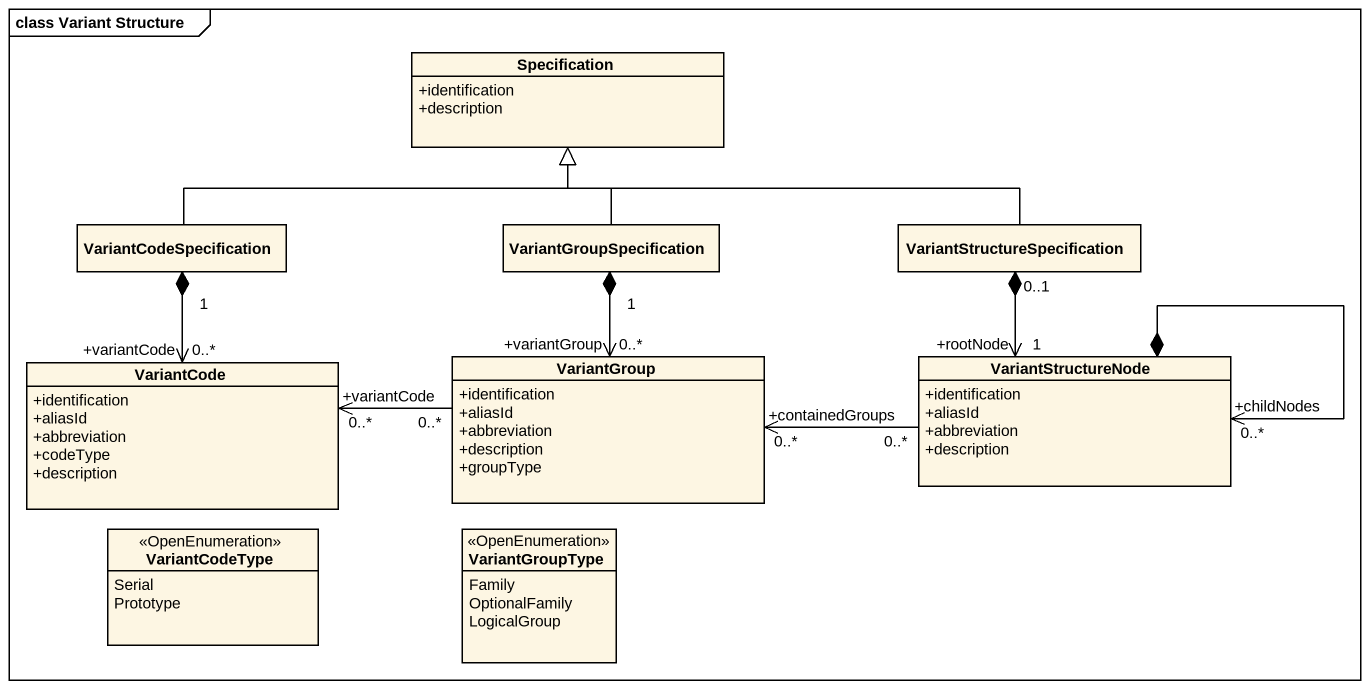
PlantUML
@startuml
mainframe class Variant Structure
hide circle
hide empty members
skinparam classAttributeIconSize 0
class Specification {
  +identification
  +description
}
class VariantCodeSpecification
class VariantGroupSpecification
class "VariantStructureSpecification" as VariantStructureSpecificatio
class VariantCode {
  +identification
  +aliasId
  +abbreviation
  +codeType
  +description
}
class VariantGroup {
  +identification
  +aliasId
  +abbreviation
  +description
  +groupType
}
class VariantStructureNode {
  +identification
  +aliasId
  +abbreviation
  +description
}
enum VariantCodeType <<OpenEnumeration>> {
  Serial
  Prototype
}
enum VariantGroupType <<OpenEnumeration>> {
  Family
  OptionalFamily
  LogicalGroup
}
VariantCodeSpecification -right-|> Specification
VariantCodeSpecification "1" *--> "+variantCode\n0..*" VariantCode
VariantGroupSpecification -up-|> Specification
VariantGroupSpecification "1" *--> "+variantGroup\n0..*" VariantGroup
VariantStructureSpecificatio -left-|> Specification
VariantStructureSpecificatio "0..1" *--> "+rootNode\n1" VariantStructureNode
VariantGroup "0..*" -left-> "+variantCode\n0..*" VariantCode
VariantStructureNode "0..*" -left-> "+containedGroups\n0..*" VariantGroup
VariantStructureNode *--> "+childNodes\n0..*" VariantStructureNode
@enduml
